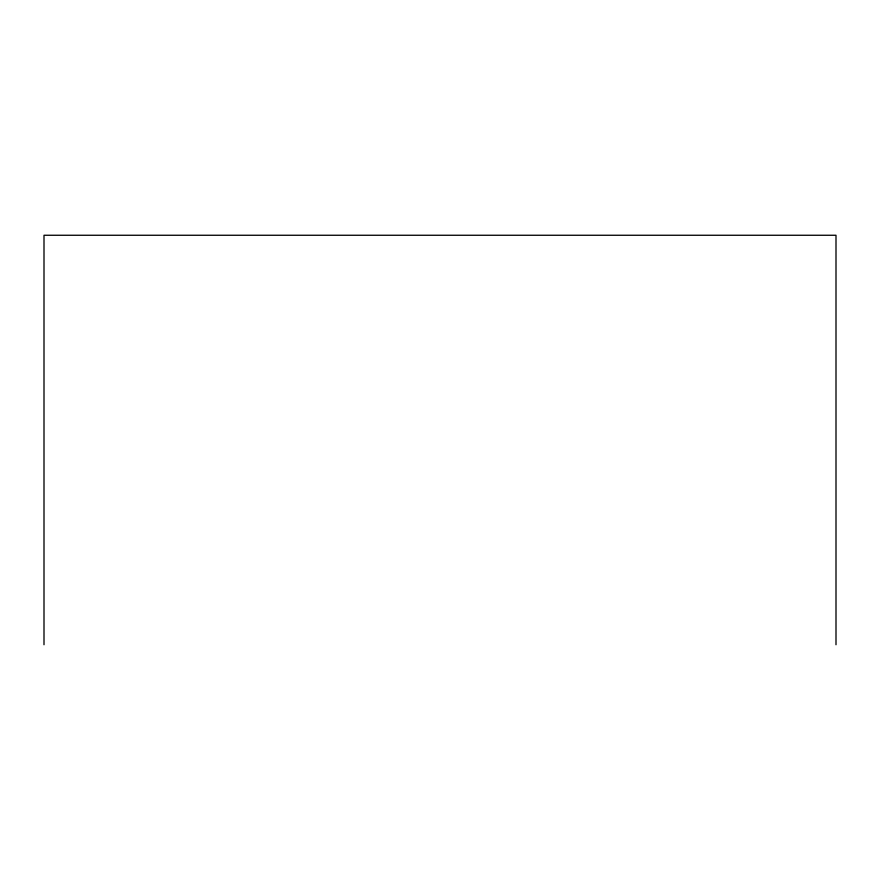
<?xml version="1.0" encoding="UTF-8"?>
<svg xmlns="http://www.w3.org/2000/svg" width="880" height="880" viewBox="0 0 880 880"><rect width="100%" height="100%" fill="white"/><g stroke="black" fill="none" stroke-linecap="round" stroke-linejoin="round"><path stroke-width="1.32" d="M836 644.743L836 235.257L44 235.257L44 644.743"/></g></svg>
